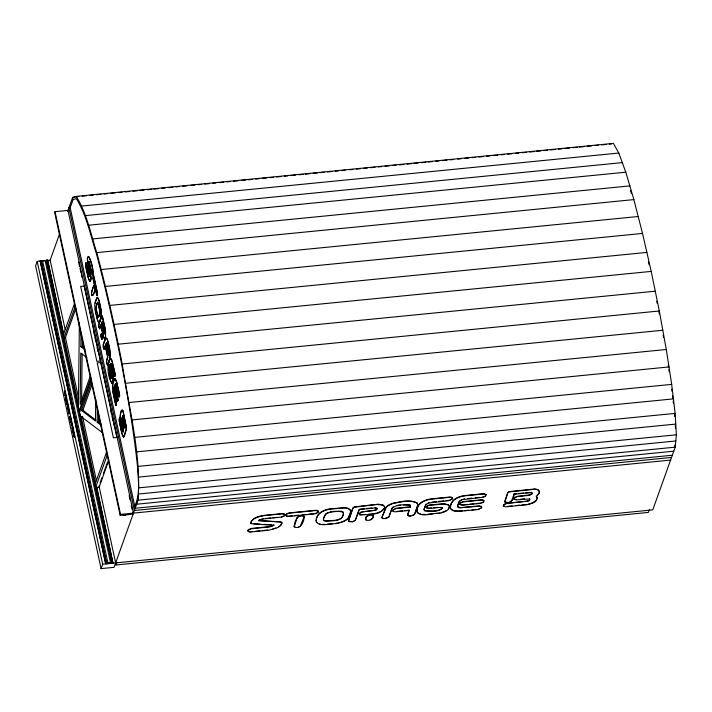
<?xml version="1.0" encoding="UTF-8"?>
<svg xmlns="http://www.w3.org/2000/svg" width="712" height="712" viewBox="0 0 712 712"><rect width="100%" height="100%" fill="white"/><g stroke="black" fill="none" stroke-linecap="round" stroke-linejoin="round"><path stroke-width="1.07" d="M323.373 519.11L323.942 520.703L326.719 521.228C332.602 520.33 343.148 522.092 343.487 513.165L342.659 511.51M316.128 520.41C316.235 524.637 321.824 524.878 325.01 524.664L335.966 523.578L341.351 522.341A11.873 5.109 -12.2 0 0 348.008 518.576C349.912 515.835 352.671 510.406 348.417 508.528A11.926 5.126 -12.2 0 0 344.67 507.674L331.196 508.742C324.476 509.507 316.244 512.631 316.19 520.686M79.37 322.518L78.427 404.105L64.053 337.657L75.232 306.436M85.04 349.832L80.839 346.646L81.008 332.451M81.604 400.972L82.147 353.962M82.325 338.868L82.236 346.513L84.755 348.417M95.728 399.147L95.479 421.006L81.471 410.406L91.581 382.175M100.57 424.868L97.215 422.323L97.366 409.222M98.683 415.63L98.603 422.189L101.131 424.094M122.491 416.511C118.931 429.167 119.732 405.146 122.891 410.957L125.899 425.429A6.212 1.451 84.4 0 1 126.095 429.389L123.826 436.91M416.823 510.753C416.885 502.69 425.135 499.61 431.828 498.809L450.055 497.003L452.111 497.332L452.61 498.676L449.201 500.625L428.384 503.064L425.669 504.977L424.085 509.409M108.402 364.268L108.473 370.258M417.828 504.559L414.517 514.251L412.319 515.586M514.011 498.943L515.016 497.466L516.93 496.673L529.212 495.365L532.193 493.745L531.508 492.49L525.732 492.802M134.737 506.116C140.691 493.674 138.092 479.577 137.496 466.351C133.954 432.282 128.115 398.515 121.796 364.864C114.463 327.654 106.275 290.612 96.467 253.97C90.46 235.352 86.766 215.478 76.344 198.648L73.078 199.609L70.185 207.699M67.658 211.331L72.615 197.464L76.246 196.396C86.882 213.484 90.664 233.687 96.752 252.618C106.604 289.419 114.837 326.63 122.197 364.001C129.112 408.919 141.359 454.47 138.101 500.171L114.054 567.339L101.086 568.621L35.6 265.914L37.193 261.464L41.1 260.699L106.658 563.423L111.775 562.916L46.36 260.53L45.123 260.539L110.538 562.925L111.775 562.916M76.246 196.396L613.361 143.379L618.826 153.044L625.795 172.206L633.867 199.6L642.536 233.429L651.213 271.406L659.312 310.984L666.298 349.494L671.692 384.382L675.145 413.378L676.4 434.792L675.216 447.154L652.762 509.872L102.679 564.171L101.086 568.621M113.146 381.623L112.95 375.064L110.796 365.861C108.509 368.629 112.087 373.827 111.864 377.431C111.535 382.531 107.539 365.042 110.974 363.36M105.848 346.637L106.141 345.445L108.438 354.923L108.794 350.936M384.507 506.668L384.418 508.368C379.211 515.862 367.214 514.34 359.596 514.803L359.124 513.486L360.957 512.035L374.281 510.379L377.271 508.751M112.87 384.088L112.763 389.393M532.176 493.042L531.57 494.235L530.235 494.831L517.304 496.291L513.993 498.204L514.251 499.361L516.342 499.886L529.666 498.943L529.986 499.868L528.9 500.963L507.024 503.446L504.283 504.425L503.313 506.001L505.609 506.837L526.444 504.781C530.458 504.123 538.646 502.129 536.812 496.673M450.34 507.754C450.571 499.664 458.662 496.549 465.434 495.774L483.679 493.977L486.163 494.778L485.255 496.371L482.763 497.314L461.928 499.753L459.213 501.666L457.611 506.143M95.141 303.178L97.286 297.26M101.131 317.151L101.38 313.262A7.948 1.86 84.4 0 0 101.131 309.871L99.084 300.206L97.535 297.278C92.142 303.294 95.924 313.68 97.686 320.712A7.912 1.851 84.4 0 0 99.182 321.913L100.757 317.917L101.175 313.289A7.948 1.86 84.4 0 0 100.926 309.889L98.879 300.224L97.33 297.296M100.098 313.022L98.835 316.902L98.309 316.947C96.957 312.31 94.856 306.703 97.793 302.182L100.072 310.815M123.603 431.205L123.256 432.148L120.186 419.083L119.305 418.104L119.144 421.219L121.885 433.884L123.407 437.079L124.395 436.18L126.3 429.372A6.212 1.451 84.4 0 0 126.104 425.411L123.096 410.94L122.339 410.041M92.996 275.74L93.272 274.974L97.188 292.142L97.055 295.409M537.044 498.907L537.222 498.097M108.642 362.782L110.387 358.492M416.832 510.566C417.383 502.734 425.313 499.922 431.89 499.085L450.118 497.288L452.601 498.097M112.986 383.439L114.694 378.98M392.739 510.451L396.059 508.537L410.334 507.104L410.432 505.378L409.872 504.897L403.437 504.87M410.334 507.104L410.495 505.662L409.934 505.173C404.078 504.639 396.477 504.06 392.027 508.448L388.948 517.063L386.055 518.567L382.7 518.576L381.863 517.339L386.091 507.104A11.784 5.064 -12.2 0 1 393.264 503.135C400.99 501.675 409.747 499.237 417.081 502.832L417.846 505.395L414.571 514.527L410.619 516.209L408.679 516.129L407.513 514.981M108.438 354.923L108.589 350.963L106.533 343.068M133.473 513.103L67.987 210.405L55.02 211.678L54.691 212.603L120.168 515.31L133.135 514.028L132.752 512.257M106.284 562.516L41.1 260.699M40.121 261.171L105.607 563.877L111.98 563.058L46.565 260.165L47.624 260.058L63.813 334.916M63.439 334.222L47.624 260.058M65.184 329.62L50.16 260.183L59.47 234.195M88.217 256.649L87.621 257.993A2.43 0.57 84.4 0 0 87.656 260.156L89.774 276.381L86.081 262.728L85.431 265.087L88.012 277.306L89.481 280.991A7.378 1.727 84.4 0 0 90.317 281.151L90.985 278.374L88.795 261.42L92.017 274.173C95.061 277.19 91.323 259.524 88.795 256.551L88.288 256.525M62.843 336.224L74.351 304.077M75.881 308.385L65.451 337.524L78.658 398.613M93.521 286.589C87.692 301.79 97.313 294.492 93.842 285.45M64.801 391.751L64.4 392.837L64.721 390.87L66.074 397.127L65.602 398.4L65.86 396.611L65.388 394.528L65.006 395.614L64.792 391.751M66.145 397.474L66.198 400.651C64.587 393.745 67.845 408.599 66.349 401.346L66.688 400.438L67.133 402.52L66.136 397.474M68.405 407.896L67.934 409.169L69.002 414.037L69.456 412.764L68.388 407.896M70.719 422.029L70.221 416.769L71.182 420.756L70.114 415.888L70.63 421.148L69.66 417.161L70.728 422.02L70.986 421.299M71.262 421.103L71.245 424.459L71.405 425.153L71.796 424.067L72.25 426.15L71.245 421.103M101.896 339.099C104.771 329.727 98.274 333.447 101.994 339.17M90.655 375.117L80.171 404.389L80.767 353.01L86.891 357.647M79.05 411.153L90.931 377.965M91.385 379.211L79.37 412.649L79.842 411.447M72.971 432.451L72.473 427.191L73.443 431.178L72.375 426.319L71.921 427.583L73.051 432.264M73.603 432.407L74.217 436.242L73.585 432.407M92.231 384.124L82.868 410.263L95.995 420.214M74.297 437.115L73.505 431.525L73.042 432.798L74.306 437.115L74.564 436.394M108.642 354.905L106.755 346.255L105.937 345.462L105.776 348.595L107.645 357.219C106.622 359.124 105.501 363.36 107.53 364.767M105.901 347.981L107.85 357.202L106.64 361.313L107.423 364.775M107.432 364.695C111.873 356.872 109.604 347.705 107.263 339.66A7.859 1.833 84.4 0 0 105.67 338.289C104.397 340.986 101.38 346.584 104.174 349.147M106.675 451.782L95.497 483.003L81.115 416.556L82.512 416.413L96.423 480.716M122.001 410.984C119.278 412.746 119.981 427.298 122.811 415.612M95.577 487.578L107.468 454.389M100.081 482.95L101.95 477.734M103.436 473.569L107.539 462.106M108.767 460.263L99.11 487.231L96.467 487.489M120.168 515.31L120.506 514.384L55.02 211.678M123.096 515.025L130.456 514.295M111.98 563.058L46.565 260.165M112.968 563.148L96.681 486.812M649.308 509.739L648.356 512.418L115.931 564.972L116.893 562.293M252.253 531.561L248.942 531.731L247.749 530.387L251.069 528.464L269.483 526.613L273.969 525.011L272.607 526.088L269.545 526.889L250.695 528.847L248.141 530.146L247.812 531.223L250.099 532.06L268.878 530.2L277.457 527.69A11.063 4.761 -12.2 0 0 280.804 525.314L282.085 523.089L281.026 522.119L258.75 520.623L263.493 518.95L282.094 517.019L284.569 515.755L284.399 513.886L282.335 513.566L264.099 515.363C259.257 516.298 252.413 517.41 250.642 522.724A3.649 1.566 -12.2 0 0 251.594 523.471M294.136 526.284C294.537 521.22 297.892 513.583 304.086 516.431M304.149 516.689L300.295 526.115M323.693 518.211L325.687 513.753L328.686 512.409M323.435 519.386C324.378 510.397 337.141 510.273 343.424 512.391M343.424 512.889C343.086 521.807 332.54 520.045 326.666 520.953L324.832 520.819L323.373 519.84M348.382 520.935L352.903 508.306L354.256 507.202L376.87 504.514L382.326 504.995L383.884 505.805M359.231 509.24L355.341 520.089L353.455 521.3M365.487 519.244C365.665 515.47 370.365 514.108 373.284 515.506M373.355 515.746L372.403 518.407L370.195 519.742M381.926 517.615L386.153 507.38A11.784 5.064 -12.2 0 1 393.327 503.411C401.052 501.96 409.8 499.521 417.134 503.117L417.846 504.292M389.233 515.826L391.965 508.172L393.273 506.837M404.79 510.611L409.151 510.184L407.575 515.257M407.558 515.087L409.151 510.184M504.701 501.568L507.763 493.016L509.116 491.921L534.712 489.26A9.318 4.005 -12.2 0 1 538.726 490.515L539.287 493.06L536.198 496.353L537.213 497.626M516.209 493.745L514.091 493.95L511.661 500.723L509.774 501.942M514.091 493.95C514.251 499.174 510.273 504.701 504.817 502.147L507.701 492.74L509.053 491.636L534.65 488.975A9.318 4.005 -12.2 0 1 538.664 490.239L539.376 491.378M99.716 321.379L99.386 321.886A7.912 1.851 84.4 0 1 97.891 320.694L97.393 319.35M112.247 383.59C114.481 377.912 111.811 371.415 110.591 365.879M116.19 405.537L116.376 402.502L113.724 389.491L113.92 387.061L115.62 383.812M122.099 419.19L121.903 422.091L123.496 429.692M384.364 508.092L381.792 510.967M448.338 509.089L449.406 506.161L448.711 505.004L444.697 503.749L429.915 504.906L427.494 505.654L426.221 506.864L426.942 508.057L431.65 507.959M539.233 492.784L537.355 495.214M284.506 515.479L284.836 514.945M318.38 511.634L317.463 512.64M115.389 383.75L113.929 389.473L116.581 402.485L116.394 405.511L115.566 404.674L113.048 393.006C112.345 388.423 111.651 382.478 114.935 378.828M442.161 508.252C437.773 511.937 430.03 511.047 424.628 510.566L424.041 509.908M359.186 513.77L362.506 511.857L376.23 510.13L377.324 508.315L375.099 507.674M110.582 365.826C109.381 369.777 112.202 373.8 112.06 377.85C110.12 381.579 107.877 365.407 110.769 363.378L111.464 363.805M104.139 333.955L104.415 331.667L102.243 321.486L99.609 328.748L98.932 326.621L98.959 324.307L102.136 315.71L105.412 329.158C106.408 361.037 96.681 303.89 104.219 333.866M124.929 427.761C123.194 428.366 122.962 415.043 121.601 421.05C121.521 422.243 124.787 433.875 122.606 431.258L119.483 418.077L119.242 420.392M426.105 503.98L424.023 509.133L424.69 510.842C430.093 511.332 437.836 512.213 442.223 508.537L441.841 507.327M280.742 525.038L282.023 522.804L280.964 521.834L258.75 520.623M347.945 518.292L350.642 511.892L350.384 510.264M106.506 343.122L103.97 349.174M388.885 516.779L384.889 518.469M536.216 500.305L532.727 502.717L528.215 504.185M101.789 339.188C105.349 331.783 98.888 331.133 101.887 339.152M107.325 364.784C112.274 357.282 109.773 347.687 107.468 339.642A7.859 1.833 84.4 0 0 105.874 338.271L103.374 344.706L103.996 349.12L106.115 343.371L106.729 343.05L107.218 343.727M452.227 498.925L450.803 499.833M483.582 501.729L482.166 502.627M258.696 520.303L260.111 519.529M99.555 328.775L102.448 321.468L104.299 330.039M104.655 338.859L105.581 336.785L105.527 331.285L102.528 316.813L101.772 315.914C101.166 319.35 96.485 325.535 99.76 328.757M446.7 510.459L441.351 512.631M88.493 256.507L87.416 258.011A2.43 0.57 84.4 0 0 87.451 260.183L89.774 276.381M283.91 515.96L281.427 516.903M380.715 511.581L377.458 512.8M461.866 499.477L459.16 501.39L457.558 505.858L457.594 506.819L458.902 507.816L479.301 506.188L481.543 506.677L481.793 507.594L478.384 509.525L458.03 511.456L452.423 510.522L450.367 508.11M298.844 526.791L299.636 526.488M275.9 528.082L272.385 529.212M316.635 513.067L315.105 513.539M428.321 502.788L429.745 502.387M338.289 522.875L340.292 522.332M261.179 519.173L263.431 518.674M449.753 500.189L445.97 500.661M482.7 497.029L485.192 496.095L486.1 494.502L483.617 493.692L465.372 495.499C458.368 496.148 449.655 499.931 450.429 508.386M112.451 383.563C107.752 378.677 106.506 365.336 110.182 358.51L110.68 358.456M375.082 513.441L376.452 513.121M463.298 499.076L464.705 498.809M128.018 514.678L129.335 514.429M106.658 563.423L110.538 562.925M478.331 509.24L481.401 507.843L481.481 506.401L479.247 505.903L460.522 507.727L457.531 506.543M335.904 523.302L337.096 523.106M481.009 503.019L476.177 503.544M439.989 512.943L435.352 513.486M352.449 521.602L348.435 521.228M74.431 196.93L78.854 196.494M82.165 196.165L86.588 195.729M89.899 195.408L93.219 195.079M96.529 194.75L100.953 194.314M104.272 193.984L107.583 193.655M110.903 193.335L115.317 192.899M118.637 192.569L121.948 192.24M125.267 191.911L129.691 191.475M133.002 191.154L137.425 190.718M139.632 190.496L144.055 190.06M147.375 189.73L151.79 189.294M154.006 189.081L158.42 188.644M161.74 188.315L165.05 187.986M168.37 187.656L172.793 187.22M176.104 186.9L179.424 186.571M182.735 186.241L187.158 185.805M190.469 185.476L194.892 185.04M198.212 184.711L201.523 184.39M204.842 184.061L209.257 183.625M212.577 183.296L215.896 182.966M219.207 182.637L223.63 182.201M226.941 181.88L230.261 181.551M233.572 181.222L237.995 180.786M241.315 180.456L245.729 180.02M247.945 179.807L252.36 179.371M255.679 179.041L258.99 178.712M262.31 178.383L266.733 177.947M270.044 177.626L273.363 177.297M276.674 176.968L281.098 176.531M284.417 176.202L287.728 175.882M291.048 175.553L295.462 175.116M298.782 174.787L303.205 174.351M305.412 174.129L309.836 173.692M313.147 173.372L317.57 172.936M319.777 172.713L324.2 172.277M327.511 171.948L331.934 171.512M335.254 171.183L338.565 170.862M341.885 170.533L345.195 170.204M349.619 169.768L352.938 169.438M356.249 169.118L360.673 168.682M363.983 168.352L367.303 168.023M370.614 167.694L375.037 167.258M378.357 166.928L381.668 166.608M384.987 166.279L389.402 165.843M392.721 165.513L396.032 165.184M399.352 164.864L403.775 164.428M407.086 164.098L411.509 163.662M413.717 163.44L418.14 163.004M421.451 162.674L425.874 162.238M428.09 162.025L432.504 161.588M435.824 161.259L439.135 160.93M442.455 160.609L446.878 160.164M450.189 159.844L453.508 159.515M457.923 159.079L461.243 158.749M464.553 158.42L468.977 157.984M472.296 157.663L475.607 157.334M478.927 157.005L483.341 156.569M486.661 156.24L489.972 155.91M493.291 155.59L497.715 155.154M501.026 154.824L504.345 154.495M507.656 154.166L512.079 153.73M515.399 153.409L518.71 153.08M522.029 152.751L526.444 152.315M529.764 151.985L534.187 151.549M536.394 151.336L540.817 150.9M544.128 150.57L547.448 150.241M550.759 149.912L555.182 149.475M558.493 149.146L561.812 148.826M565.132 148.496L569.547 148.06M572.866 147.731L577.281 147.295M579.497 147.081L583.92 146.645M587.231 146.316L591.654 145.88M594.965 145.551L598.285 145.221M601.596 144.892L606.019 144.456M609.338 144.135L611.546 143.913M74.831 197.251L72.615 197.464L73.078 199.609M81.711 206.062L618.826 153.044M85.191 215.638L622.306 162.621M88.68 225.223L625.795 172.206M92.72 238.921L629.835 185.903M96.752 252.618L633.867 199.6M41.029 260.895L46.502 260.361M46.431 260.548L41.243 261.037L42.56 260.797L107.975 563.174M47.482 260.45L50.16 260.183M88.786 261.446L91.189 278.356L90.522 281.133A7.378 1.727 84.4 0 1 89.676 280.973L88.475 278.258L85.974 266.911M101.086 269.537L638.201 216.51M105.421 286.447L642.536 233.429M109.755 305.43L646.87 252.413M114.098 324.423L651.213 271.406M64.053 337.657L65.816 337.488M80.839 346.646L83.491 346.388M118.148 344.207L655.263 291.19M122.197 364.001L659.312 310.984M125.686 383.261L662.801 330.243M129.184 402.511L666.298 349.494M81.471 410.406L83.233 410.228M97.215 422.323L98.977 422.145M131.88 419.955L668.995 366.938M134.577 437.399L671.692 384.382M136.304 451.897L673.418 398.88M138.03 466.396L675.145 413.378M138.653 477.102L675.768 424.085M139.285 487.809L676.4 434.792M138.689 493.994L675.813 440.977M136.651 504.212L673.766 451.194M672.324 455.244L135.2 508.261L69.723 205.554M671.523 457.469L134.408 510.486L68.922 207.779M120.506 514.384L670.588 460.086M265.549 518.469L270.836 517.944M272.954 517.731L277.19 517.312M292.285 515.808L286.865 516.191L285.672 514.847L286.945 513.637L289.375 512.871L315.888 510.255L317.944 510.575L318.113 512.444L315.033 513.85L288.031 516.512L285.735 515.675L286.998 513.922L289.428 513.147L315.941 510.531L318.424 511.341M294.448 515.595L298.773 515.168M302.013 514.847L306.329 514.42M308.492 514.206L313.894 513.672M330.519 512.07L335.681 511.563M337.755 511.358L341.448 511.163M360.29 509.133L364.517 508.715M366.635 508.51L371.922 507.985M397.154 505.493L400.295 505.182M432.22 502.013L436.447 501.595M438.565 501.39L443.852 500.865M467.882 498.498L472.118 498.08M475.296 497.759L479.523 497.341M518.318 493.532L523.614 493.016M514.153 494.235L530.022 492.659L532.042 492.989M410.281 506.819L395.997 508.261L392.677 510.175L392.944 511.332L395.026 511.857L409.213 510.459M365.514 514.473L360.317 514.829L359.133 514.037M368.585 514.171L373.702 513.663M397.154 511.367L402.609 510.824M433.742 507.754L437.925 507.344M462.07 504.942L467.49 504.408M469.662 504.194L474.005 503.758M520.463 499.192L524.637 498.783M255.563 531.232L259.987 530.796M262.194 530.573L267.712 530.031M327.146 524.166L332.62 523.623M427.761 514.233L433.181 513.699M462.337 510.824L454.318 510.887L451.016 509.294M464.464 510.611L468.736 510.192M471.931 509.872L476.194 509.454M507.745 506.339L512.133 505.903M515.417 505.582L519.804 505.146M522.003 504.933L526.382 504.497M112.051 562.863L113.11 562.765M324.957 524.379L322.135 524.397M410.566 515.933L407.567 515.168M425.589 514.447L422.296 514.411M507.674 502.414L504.755 501.862M124.226 514.936L125.454 514.927M516.28 499.61L514.189 499.085M253.623 523.694L260.005 524.103M264.25 524.37L271.69 524.851M114.73 378.846L115.7 379.336L117.053 383.003C116.127 382.727 122.188 399.583 118.486 396.531L115.415 383.839M274.031 525.287L252.618 523.907A3.649 1.566 -12.2 0 1 250.704 523C252.475 517.695 259.319 516.583 264.161 515.639L282.397 513.841L284.88 514.651M383.67 518.478L381.979 517.918M319.483 523.952L320.72 524.228M420.925 514.251L418.051 513.058L417.063 511.866M89.57 276.398L85.876 262.755L85.751 265.87M483.537 500.42L481.481 500.1L463.53 501.871L461.1 502.627L459.836 504.381L462.132 505.217L480.573 503.402L483.644 502.013L483.902 500.625M504.443 506.517L503.251 505.173L506.143 503.348L526.96 501.195L529.381 500.349L529.612 498.658M460.967 504.897L459.774 504.105L460.21 502.939L463.468 501.595L481.419 499.824L483.475 500.136L483.964 500.91M110.476 358.474L111.633 359.56L112.647 362.604C111.713 362.337 117.774 379.176 114.071 376.132L111.01 363.44M365.541 519.538L366.199 519.92M294.163 526.586L294.83 526.969M393.398 511.367L392.641 510.637M81.115 416.556L102.51 432.754M111.989 383.67L110.752 381.267L108.838 372.59M104.628 338.805L103.382 336.393L101.576 328.161M442.205 507.852L440.069 507.416L428.571 508.546L426.248 507.612L426.719 506.526L428.66 505.458L443.327 503.963L448.106 504.817L449.459 506.446L449.325 507.852C447.305 511.688 442.606 512.729 438.672 513.441C432.068 512.72 422.617 517.873 417.125 512.142L416.76 510.477M88.591 256.569C91.376 261.055 94.1 272.607 92.32 274.432M123.612 437.061L122.357 434.854M350.046 509.89L348.48 508.804A11.926 5.126 -12.2 0 0 344.733 507.959L331.249 509.018C324.352 509.712 315.941 513.21 316.226 521.487M114.979 378.873L116.848 383.02C116.572 382.166 121.111 399.477 118.69 396.513M116.234 405.546L115.789 404.719M97.099 295.418L96.636 294.528M122.064 419.199L124.511 428.099L124.778 425.812L122.606 415.63M110.787 358.652L112.443 362.63C112.051 362.844 116.75 377.974 114.32 376.23M316.404 521.914L316.876 522.546M384.569 506.953L383.163 505.075L378.366 504.176L354.193 506.926L352.841 508.03L348.497 521.504L352.511 521.878L355.404 520.374L359.284 509.516L375.162 507.95L377.387 508.591M89.311 261.678L92.222 274.147M115.869 384.195L116.323 385.575M117.258 400.633C119.598 403.419 115.228 386.75 115.424 387.275C113.066 383.412 117.151 400.865 117.017 399.548M111.695 364.437L114.276 376.105M630.503 190.496L631.428 193.637M97.215 318.718L95.283 309.453M648.374 261.624L649.113 264.864M674.754 445.009L675.216 447.154L138.101 500.171L137.638 498.035M93.085 278.107L96.414 293.504M107.432 344.519L108.678 350.251M116.537 386.563L118.477 395.516M123.043 416.68L124.938 425.482M115.771 404.647L112.977 391.395M119.349 421.201L122.09 433.866M78.623 262.007L79.548 266.324M80.02 268.477L80.954 272.794M81.417 274.948L81.88 277.102M93.575 331.142L94.509 335.468M94.981 337.622L95.915 341.947M97.081 347.358L98.016 351.683M110.645 410.067L111.579 414.393M112.051 416.556L112.986 420.881M113.457 423.044L113.92 425.206M129.157 495.632L130.091 499.966M131.266 505.387L132.21 509.721M98.977 485.851L115.647 562.889M115.469 562.8L115.931 564.972M96.538 487.204L112.727 562.071M40.264 260.788L105.741 563.486M37.193 261.464L102.679 564.171M656.731 301.194L657.167 303.321M658.912 311.847L659.303 313.974M663.157 335.263L663.548 337.39M104.531 331.116C104.513 340.532 101.772 319.359 101.46 327.36M668.203 365.309L668.541 367.472M668.871 369.635L669.209 371.798M671.736 389.179L672.003 391.369M672.52 395.765L672.787 397.964M673.178 401.257L673.436 403.455M674.611 413.334L674.807 416.582M675.314 425.233L675.501 428.473M279.843 525.874A11.063 4.761 -12.2 0 1 278.721 526.666M347.447 518.781A11.873 5.109 -12.2 0 1 341.288 522.065M91.519 291.947C91.367 302.76 97.464 286.731 93.664 285.654L91.519 291.947M99.938 311.998L98.63 316.92L98.105 316.965C96.752 312.328 94.651 306.721 97.589 302.2L99.938 311.998M97.562 293.86L96.894 295.435L92.88 278.134L93.067 275.001L93.904 276.007L97.562 293.86M118.156 399.904L117.489 401.479L114.605 389.366L114.792 386.242L115.629 387.257L118.156 399.904M67.275 402.689L66.803 403.953L66.972 404.647L67.364 403.562L67.871 408.822L68.325 407.549L67.257 402.689M68.486 408.777L68.913 413.156L68.477 408.777M297.135 517.455L294.225 526.862C300.535 529.888 303.908 522.074 304.211 516.974L303.339 515.791L301.14 515.639L298.631 516.289L297.135 517.455M366.306 516.52L365.603 519.822C368.513 521.326 373.355 519.894 373.417 516.031L372.518 514.874L370.293 514.723L366.306 516.52M84.194 286.091L80.661 286.447L96.876 361.376L100.401 361.02L84.194 286.091M100.721 362.515L97.197 362.862L113.404 437.791L116.937 437.444L100.721 362.515"/></g></svg>
